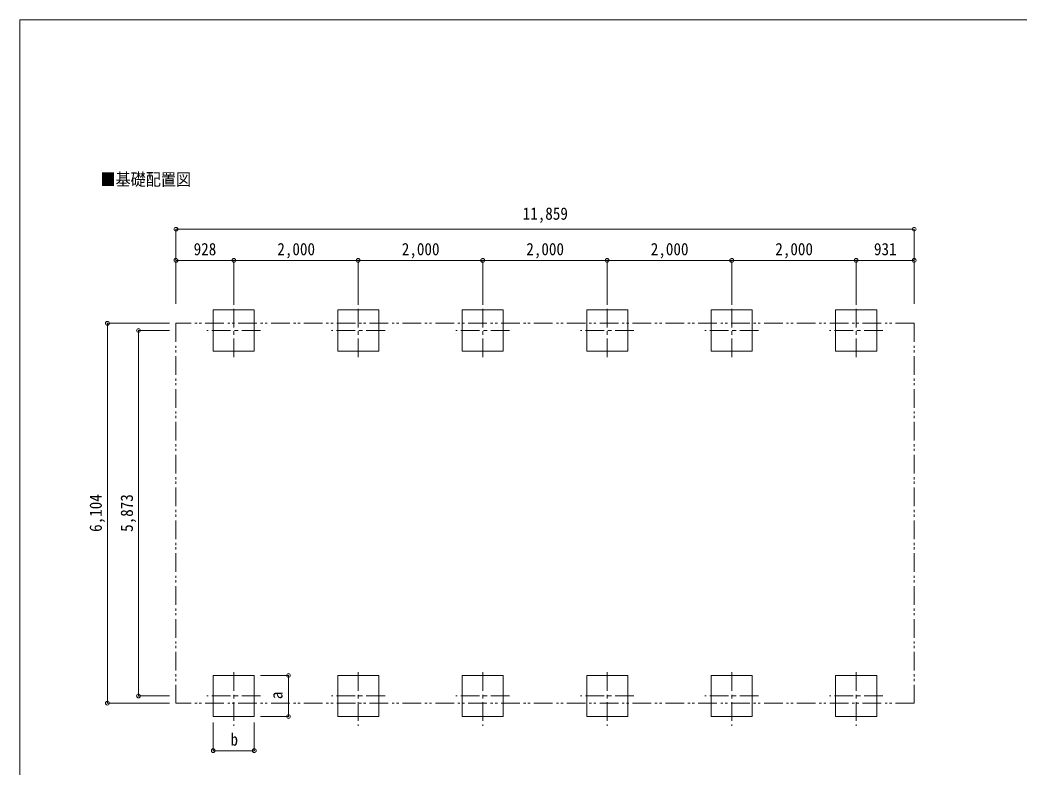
# Model space of a CAD drawing. Units: millimetres at full size, sheet at 1:60. Extents: x -16864 to 16864, y -11640 to 11640.
# Drawn here: x -16864 to -814, y -364 to 11640 of the extents above; entities that cross this region are included whole.
import ezdxf
from ezdxf.enums import TextEntityAlignment as Align

# ---------------------------------------------------------------- set-up
doc = ezdxf.new("R2010")
doc.units = ezdxf.units.MM
doc.header["$LTSCALE"] = 60
doc.header["$PDMODE"] = 32
doc.header["$PDSIZE"] = 60
doc.linetypes.add('CHAIN1', pattern=[8, 5, -1, 1, -1])
doc.linetypes.add('DOUBLE_CHAIN1', pattern=[8.8, 5, -1, 0.6, -0.6, 0.6, -1])
for name, color, linetype, lineweight in [('1-2', 134, 'Continuous', 9), ('1-8', 6, 'Continuous', 9), ('1-A', 4, 'CHAIN1', 9), ('F-0', 7, 'Continuous', 9)]:
    doc.layers.add(name, color=color, linetype=linetype, lineweight=lineweight)
doc.layers.add('1-7', color=7, linetype='Continuous')
doc.styles.add('ＭＳ ゴシック', font='')
doc.styles.get('ＭＳ ゴシック').set_extended_font_data('MS Gothic')

msp = doc.modelspace()

# ---------------------------------------------------------------- linework, layer by layer
at = {"layer": '1-2', "color": 6}
for p, q in [((-2498.91, 8277.48), (-14357.91, 8277.48)), ((-13429.91, 7777.48), (-14357.91, 7777.48)), ((-11429.91, 7777.48), (-13429.91, 7777.48)), ((-9429.91, 7777.48), (-11429.91, 7777.48)), ((-7429.91, 7777.48), (-9429.91, 7777.48)), ((-5429.91, 7777.48), (-7429.91, 7777.48)), ((-3429.91, 7777.48), (-5429.91, 7777.48)), ((-2498.91, 7777.48), (-3429.91, 7777.48))]:
    msp.add_line(p, q, dxfattribs=at)
at = {"layer": '1-8'}
for p, q in [((-14357.91, 7079.48), (-14357.91, 8277.48)), ((-2498.91, 7079.48), (-2498.91, 8277.48)), ((-13429.91, 7079.48), (-13429.91, 7777.48)), ((-11429.91, 7079.48), (-11429.91, 7777.48)), ((-9429.91, 7079.48), (-9429.91, 7777.48)), ((-7429.91, 7079.48), (-7429.91, 7777.48)), ((-5429.91, 7079.48), (-5429.91, 7777.48)), ((-3429.91, 7079.48), (-3429.91, 7777.48)), ((-15459.89, 6765.98), (-14460.24, 6765.98)), ((-15459.89, 661.98), (-15459.89, 6765.98)), ((-14960.24, 6650.48), (-14460.24, 6650.48)), ((-14960.24, 777.48), (-14960.24, 6650.48)), ((-12550.72, 1107.48), (-13000.72, 1107.48)), ((-12550.72, 1107.48), (-12550.72, 447.48)), ((-15459.89, 661.98), (-14460.24, 661.98)), ((-14960.24, 777.48), (-14460.24, 777.48)), ((-13759.77, -101.52), (-13759.77, 348.48)), ((-13099.72, -101.52), (-13099.72, 348.48)), ((-12550.72, 447.48), (-13000.72, 447.48)), ((-13099.72, -101.52), (-13759.77, -101.52))]:
    msp.add_line(p, q, dxfattribs=at)
for p in [(-14357.91, 8277.48), (-2498.91, 8277.48), (-14357.91, 7777.48), (-13429.91, 7777.48), (-11429.91, 7777.48), (-9429.91, 7777.48), (-7429.91, 7777.48), (-5429.91, 7777.48), (-3429.91, 7777.48), (-2498.91, 7777.48), (-15459.89, 6765.98), (-14960.24, 6650.48), (-12550.72, 1107.48), (-14960.24, 777.48), (-15459.89, 661.98), (-12550.72, 447.48), (-13759.77, -101.52), (-13099.72, -101.52)]:
    msp.add_point(p, dxfattribs=at)
at = {"layer": '1-A'}
for p, q in [((-13429.77, 6220.48), (-13429.77, 7080.48)), ((-11429.77, 6220.48), (-11429.77, 7080.48)), ((-9429.77, 6220.48), (-9429.77, 7080.48)), ((-7429.77, 6220.48), (-7429.77, 7080.48)), ((-5429.77, 6220.48), (-5429.77, 7080.48)), ((-3429.77, 6220.48), (-3429.77, 7080.48)), ((-12999.72, 6650.48), (-13859.77, 6650.48)), ((-10999.72, 6650.48), (-11859.77, 6650.48)), ((-8999.72, 6650.48), (-9859.77, 6650.48)), ((-6999.72, 6650.48), (-7859.77, 6650.48)), ((-4999.72, 6650.48), (-5859.77, 6650.48)), ((-2999.72, 6650.48), (-3859.77, 6650.48)), ((-13429.77, 1157.48), (-13429.77, 297.48)), ((-11429.77, 1157.48), (-11429.77, 297.48)), ((-9429.77, 1157.48), (-9429.77, 297.48)), ((-7429.77, 1157.48), (-7429.77, 297.48)), ((-5429.77, 1157.48), (-5429.77, 297.48)), ((-3429.77, 1157.48), (-3429.77, 297.48)), ((-12999.72, 777.48), (-13859.77, 777.48)), ((-10999.72, 777.48), (-11859.77, 777.48)), ((-8999.72, 777.48), (-9859.77, 777.48)), ((-6999.72, 777.48), (-7859.77, 777.48)), ((-4999.72, 777.48), (-5859.77, 777.48)), ((-2999.72, 777.48), (-3859.77, 777.48))]:
    msp.add_line(p, q, dxfattribs=at)
at = {"layer": '1-A', "color": 7, "linetype": 'DOUBLE_CHAIN1'}
for p, q in [((-2498.91, 6765.98), (-14357.78, 6765.98)), ((-14357.78, 6765.98), (-14357.78, 661.98))]:
    msp.add_line(p, q, dxfattribs=at)
at = {"layer": '1-A', "linetype": 'Continuous'}
for points in [[(-13759.77, 6320.48), (-13099.72, 6320.48), (-13099.72, 6980.48), (-13759.77, 6980.48)], [(-11759.77, 6320.48), (-11099.72, 6320.48), (-11099.72, 6980.48), (-11759.77, 6980.48)], [(-9759.77, 6320.48), (-9099.72, 6320.48), (-9099.72, 6980.48), (-9759.77, 6980.48)], [(-7759.77, 6320.48), (-7099.72, 6320.48), (-7099.72, 6980.48), (-7759.77, 6980.48)], [(-5759.77, 6320.48), (-5099.72, 6320.48), (-5099.72, 6980.48), (-5759.77, 6980.48)], [(-3759.77, 6320.48), (-3099.72, 6320.48), (-3099.72, 6980.48), (-3759.77, 6980.48)], [(-13759.77, 1107.48), (-13099.72, 1107.48), (-13099.72, 447.48), (-13759.77, 447.48)], [(-11759.77, 1107.48), (-11099.72, 1107.48), (-11099.72, 447.48), (-11759.77, 447.48)], [(-9759.77, 1107.48), (-9099.72, 1107.48), (-9099.72, 447.48), (-9759.77, 447.48)], [(-7759.77, 1107.48), (-7099.72, 1107.48), (-7099.72, 447.48), (-7759.77, 447.48)], [(-5759.77, 1107.48), (-5099.72, 1107.48), (-5099.72, 447.48), (-5759.77, 447.48)], [(-3759.77, 1107.48), (-3099.72, 1107.48), (-3099.72, 447.48), (-3759.77, 447.48)]]:
    msp.add_lwpolyline(points, close=True, dxfattribs=at)
at = {"layer": '1-A', "color": 7, "linetype": 'DOUBLE_CHAIN1'}
msp.add_lwpolyline([(-2498.91, 6765.98), (-2498.91, 661.98), (-14357.78, 661.98)], dxfattribs=at)
at = {"layer": 'F-0', "color": 5, "lineweight": 5}
for q in [(-16864.12, -11640), (16015.88, 11640)]:
    msp.add_line((-16864.12, 11640), q, dxfattribs=at)

# ---------------------------------------------------------------- texts
at = {"layer": '1-7', "style": 'ＭＳ ゴシック', "width": 0.9}
msp.add_text('■基礎配置図', height=197.9, dxfattribs=at).set_placement((-15572.33, 8919.66), align=Align.BOTTOM_LEFT)
at = {"layer": '1-8', "color": 7, "style": 'ＭＳ ゴシック', "width": 0.9}
for s, p in [('11,859', (-8788.41, 8370.48)), ('928', (-14073.91, 7799.82)), ('2,000', (-12729.91, 7799.82)), ('2,000', (-10729.91, 7799.82)), ('2,000', (-8729.91, 7799.82)), ('2,000', (-6729.91, 7799.82)), ('2,000', (-4729.91, 7799.82)), ('931', (-3144.41, 7799.82)), ('b', (-13482.42, -79.42))]:
    msp.add_text(s, height=197.9, dxfattribs=at).set_placement(p, align=Align.BOTTOM_LEFT)
for s, p in [('6,104', (-15489.89, 3413.98)), ('5,873', (-14990.24, 3413.98)), ('a', (-12586.77, 726.37))]:
    msp.add_text(s, height=197.9, rotation=90, dxfattribs=at).set_placement(p, align=Align.BOTTOM_LEFT)

doc.saveas('drawing.dxf')
